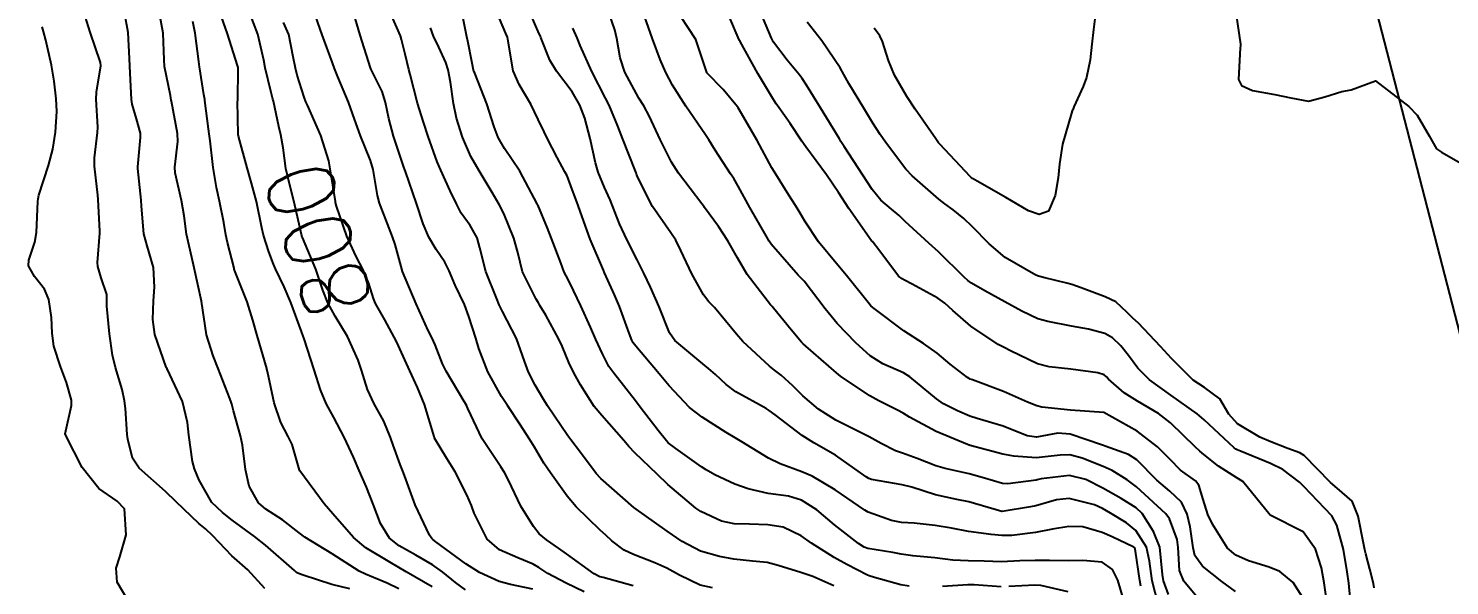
# Model space of a CAD drawing. Header units: metres. Extents: x 307586 to 320046, y 7427249 to 7434250.
# Drawn here: x 319282.7 to 319367.6, y 7427853.1 to 7427886.4 of the extents above; entities that cross this region are included whole.
import ezdxf
from ezdxf.enums import TextEntityAlignment as Align

# ---------------------------------------------------------------- set-up
doc = ezdxf.new("R2010")
doc.units = ezdxf.units.M
doc.header["$MEASUREMENT"] = 0
for name, color, linetype in [('Cotas', 45, 'Continuous'), ('Curvas de Nivel 1m', 11, 'Continuous'), ('Curvas de Nivel 5m', 15, 'Continuous'), ('Vias Secundárias', 230, 'Continuous')]:
    doc.layers.add(name, color=color, linetype=linetype)
doc.styles.add('Style-STANDARD', font='STANDARD.shx')

msp = doc.modelspace()

# ---------------------------------------------------------------- linework, layer by layer
at = {"layer": 'Curvas de Nivel 1m', "flags": 128}
for points, elevation in [([(319349.192, 7427853.073), (319349.134, 7427853.407), (319348.881, 7427855.17), (319348.835, 7427855.363), (319348.771, 7427855.412), (319347.477, 7427856.019), (319346.891, 7427856.285), (319345.732, 7427856.615), (319344.895, 7427856.642), (319343.904, 7427856.481), (319342.891, 7427856.29), (319341.49, 7427856.105), (319340.889, 7427856.102), (319340.24, 7427856.166), (319338.891, 7427856.35), (319337.882, 7427856.534), (319336.894, 7427856.698), (319335.637, 7427856.832), (319334.896, 7427856.886), (319334.302, 7427856.994), (319332.902, 7427857.499), (319332.708, 7427857.612), (319330.921, 7427858.836), (319329.542, 7427859.644), (319328.935, 7427859.906), (319327.644, 7427860.374), (319326.943, 7427860.724), (319325.347, 7427861.696), (319324.956, 7427861.931), (319324.408, 7427862.261), (319322.974, 7427863.162), (319322.228, 7427863.738), (319320.996, 7427865.034), (319320.406, 7427865.756), (319319.019, 7427867.408), (319318.858, 7427867.61), (319318.77, 7427867.774), (319318.612, 7427868.194), (319318.046, 7427869.785), (319317.748, 7427870.478), (319317.138, 7427871.799), (319317.075, 7427871.947), (319316.288, 7427873.808), (319315.8, 7427875.129), (319315.559, 7427875.816), (319315.135, 7427876.978), (319314.9, 7427877.583), (319314.778, 7427877.825), (319314.304, 7427878.684), (319313.722, 7427879.842), (319313.544, 7427880.212), (319313.184, 7427880.958), (319312.732, 7427881.855), (319312.033, 7427883.039), (319311.673, 7427883.865), (319311.372, 7427885.738), (319311.337, 7427885.869), (319311.245, 7427886.089), (319310.484, 7427887.878)], 807), ([(319350.233, 7427852.005), (319349.876, 7427853.4), (319349.709, 7427854.567), (319349.537, 7427855.403), (319348.893, 7427856.408), (319348.335, 7427856.856), (319347.378, 7427857.433), (319346.907, 7427857.711), (319346.415, 7427857.94), (319344.916, 7427858.309), (319344.159, 7427858.227), (319342.909, 7427857.869), (319342.595, 7427857.805), (319340.903, 7427857.53), (319340.877, 7427857.537), (319338.912, 7427858.105), (319338.195, 7427858.259), (319336.918, 7427858.536), (319335.517, 7427858.982), (319334.926, 7427859.135), (319333.089, 7427859.449), (319332.931, 7427859.507), (319332.773, 7427859.612), (319330.946, 7427860.909), (319329.66, 7427861.643), (319328.959, 7427862.069), (319327.341, 7427863.311), (319326.981, 7427863.575), (319326.801, 7427863.682), (319324.993, 7427864.68), (319324.402, 7427865.114), (319323.765, 7427865.719), (319323.361, 7427866.079), (319323.009, 7427866.354), (319321.35, 7427867.747), (319321.03, 7427868.211), (319320.409, 7427869.756), (319319.889, 7427870.937), (319319.489, 7427871.766), (319319.085, 7427872.564), (319318.476, 7427873.779), (319318.047, 7427874.72), (319317.627, 7427875.792), (319317.479, 7427876.147), (319317.134, 7427876.897), (319316.763, 7427877.804), (319316.606, 7427878.351), (319316.287, 7427879.809), (319315.972, 7427881.025), (319315.667, 7427881.815), (319315.205, 7427882.597), (319314.265, 7427883.834), (319313.878, 7427884.489), (319313.344, 7427885.848), (319313.316, 7427885.921), (319313.245, 7427886.059), (319312.455, 7427887.858)], 808), ([(319354.854, 7427852.757), (319354.042, 7427853.348), (319352.872, 7427854.276), (319352.414, 7427854.903), (319352.316, 7427855.369), (319352.144, 7427856.614), (319351.958, 7427857.374), (319351.631, 7427858.097), (319350.923, 7427858.754), (319350.158, 7427859.398), (319348.945, 7427860.616), (319348.464, 7427860.933), (319347.064, 7427861.438), (319346.953, 7427861.473), (319346.902, 7427861.492), (319344.963, 7427862.15), (319344.229, 7427862.206), (319342.96, 7427861.969), (319342.407, 7427862.05), (319340.97, 7427862.629), (319339.403, 7427863.099), (319338.978, 7427863.232), (319338.246, 7427863.541), (319337.404, 7427863.971), (319336.99, 7427864.256), (319335.384, 7427865.576), (319335.005, 7427865.812), (319333.768, 7427866.356), (319333.015, 7427866.837), (319332.152, 7427867.619), (319331.04, 7427868.77), (319330.328, 7427869.637), (319329.069, 7427871.284), (319328.897, 7427871.479), (319328.724, 7427871.655), (319327.1, 7427873.509), (319326.983, 7427873.681), (319326.797, 7427873.992), (319325.835, 7427875.693), (319325.136, 7427876.962), (319324.862, 7427877.426), (319324.675, 7427877.707), (319323.764, 7427879.121), (319323.377, 7427879.727), (319323.295, 7427879.849), (319323.176, 7427880.029), (319321.996, 7427881.742), (319321.212, 7427882.991), (319320.799, 7427883.754), (319320.46, 7427884.529), (319320.006, 7427885.762), (319319.303, 7427887.729)], 811), ([(319358.85, 7427852.411), (319358.29, 7427853.299), (319357.505, 7427853.946), (319356.872, 7427854.209), (319355.625, 7427854.583), (319354.879, 7427854.931), (319354.381, 7427855.345), (319353.481, 7427856.777), (319353.203, 7427857.357), (319352.922, 7427858.261), (319352.664, 7427859.099), (319352.453, 7427859.367), (319351.565, 7427860.01), (319350.945, 7427860.633), (319350.195, 7427861.398), (319348.967, 7427862.324), (319346.983, 7427863.44), (319344.984, 7427863.578), (319343.271, 7427863.771), (319342.986, 7427863.841), (319342.423, 7427864.061), (319340.995, 7427864.694), (319339.134, 7427865.396), (319339.002, 7427865.443), (319338.942, 7427865.471), (319338.844, 7427865.532), (319337.796, 7427866.333), (319337.017, 7427866.992), (319336.204, 7427867.568), (319335.034, 7427868.322), (319333.33, 7427869.606), (319333.17, 7427869.724), (319333.055, 7427869.827), (319331.596, 7427871.625), (319331.082, 7427872.248), (319329.935, 7427873.642), (319329.115, 7427874.868), (319328.829, 7427875.364), (319328.652, 7427875.657), (319328.058, 7427876.592), (319327.376, 7427877.677), (319327.149, 7427878.07), (319326.255, 7427879.689), (319325.191, 7427881.544), (319325.134, 7427881.643), (319325.096, 7427881.701), (319324.242, 7427882.748), (319323.264, 7427883.729), (319323.249, 7427883.755), (319323.224, 7427883.873), (319322.595, 7427885.736), (319321.263, 7427887.75)], 812), ([(319361.708, 7427852.399), (319361.627, 7427853.259), (319361.533, 7427853.923), (319361.298, 7427855.264), (319360.905, 7427856.724), (319360.598, 7427857.273), (319358.93, 7427859.029), (319358.8, 7427859.161), (319358.672, 7427859.294), (319357.68, 7427860.048), (319356.944, 7427860.396), (319355.156, 7427861.133), (319354.952, 7427861.216), (319354.87, 7427861.259), (319354.775, 7427861.343), (319352.978, 7427863.019), (319352.556, 7427863.374), (319350.994, 7427864.481), (319349.704, 7427865.403), (319349.013, 7427866.098), (319348.462, 7427866.856), (319347.993, 7427867.426), (319347.5, 7427867.903), (319347.034, 7427868.176), (319346.067, 7427868.42), (319345.04, 7427868.61), (319343.642, 7427868.883), (319343.046, 7427869.048), (319342.08, 7427869.5), (319341.058, 7427870.058), (319339.879, 7427870.707), (319339.069, 7427871.172), (319338.862, 7427871.325), (319338.642, 7427871.536), (319337.095, 7427873.052), (319336.518, 7427873.566), (319335.116, 7427874.853), (319334.744, 7427875.211), (319334.297, 7427875.592), (319333.664, 7427876.137), (319333.135, 7427876.77), (319332.581, 7427877.616), (319331.461, 7427879.335), (319331.271, 7427879.629), (319331.175, 7427879.789), (319330.044, 7427881.641), (319329.213, 7427882.991), (319328.953, 7427883.388), (319328.75, 7427883.657), (319328.061, 7427884.498), (319327.242, 7427885.561), (319327.171, 7427885.681), (319327.113, 7427885.812), (319326.326, 7427887.689)], 814), ([(319301.913, 7427852.908), (319300.845, 7427853.169), (319299.134, 7427853.723), (319298.851, 7427853.826), (319298.735, 7427853.895), (319298.609, 7427854.014), (319296.875, 7427855.528), (319296.215, 7427856.047), (319294.893, 7427857.027), (319294.302, 7427857.474), (319293.68, 7427858.078), (319292.923, 7427859.399), (319292.633, 7427860.093), (319292.516, 7427860.516), (319292.294, 7427862.097), (319292.211, 7427862.847), (319291.915, 7427864.101), (319291.002, 7427866.052), (319290.974, 7427866.11), (319290.953, 7427866.161), (319290.276, 7427868.117), (319290.145, 7427869.01), (319290.179, 7427870.119), (319290.246, 7427870.933), (319290.182, 7427872.119), (319289.807, 7427873.402), (319289.615, 7427874.125), (319289.48, 7427875.764), (319289.453, 7427876.127), (319289.25, 7427878.021), (319289.245, 7427878.129), (319289.416, 7427879.881), (319289.403, 7427880.128), (319289.182, 7427880.989), (319288.922, 7427881.866), (319288.875, 7427882.135), (319288.789, 7427883.716), (319288.773, 7427884.137), (319288.755, 7427884.602), (319288.665, 7427886.139), (319288.451, 7427887.344)], 796), ([(319304.843, 7427852.926), (319304.149, 7427853.254), (319302.851, 7427853.789), (319302.488, 7427853.974), (319300.868, 7427855.01), (319299.229, 7427856.007), (319298.885, 7427856.252), (319297.896, 7427857.028), (319296.899, 7427857.67), (319296.455, 7427858.044), (319295.912, 7427859.056), (319295.68, 7427860.053), (319295.512, 7427861.49), (319295.383, 7427862.056), (319294.968, 7427863.55), (319294.866, 7427863.956), (319294.832, 7427864.062), (319294.749, 7427864.291), (319294.057, 7427866.074), (319293.76, 7427866.828), (319293.364, 7427868.085), (319293.053, 7427870.09), (319292.626, 7427872.094), (319292.472, 7427872.703), (319292.158, 7427874.099), (319292.019, 7427875.191), (319291.866, 7427876.103), (319291.488, 7427877.758), (319291.464, 7427878.107), (319291.637, 7427879.634), (319291.62, 7427880.106), (319291.266, 7427882.036), (319291.251, 7427882.109), (319291.196, 7427882.377), (319290.852, 7427884.114), (319290.825, 7427884.508), (319290.765, 7427886.115), (319290.532, 7427887.394)], 797), ([(319306.844, 7427853.035), (319305.284, 7427853.936), (319304.857, 7427854.183), (319304.304, 7427854.506), (319302.874, 7427855.364), (319302.144, 7427855.977), (319300.897, 7427857.393), (319300.384, 7427857.995), (319298.932, 7427859.96), (319298.911, 7427860.01), (319298.467, 7427861.537), (319298.24, 7427862.021), (319297.794, 7427862.86), (319297.408, 7427864.033), (319297.001, 7427865.903), (319296.971, 7427866.04), (319296.958, 7427866.086), (319296.377, 7427868.046), (319296.128, 7427868.958), (319295.781, 7427870.053), (319295.071, 7427871.858), (319295.017, 7427872.006), (319295, 7427872.061), (319294.619, 7427873.598), (319294.518, 7427874.069), (319294.387, 7427874.788), (319294.134, 7427876.075), (319293.951, 7427876.897), (319293.747, 7427878.081), (319293.568, 7427879.683), (319293.521, 7427880.085), (319293.483, 7427880.392), (319293.257, 7427882.089), (319293.248, 7427882.144), (319293.196, 7427882.443), (319292.928, 7427884.093), (319292.89, 7427884.422), (319292.673, 7427886.096), (319292.535, 7427886.812)], 798), ([(319308.843, 7427852.861), (319308.241, 7427853.293), (319307.481, 7427853.911), (319306.859, 7427854.346), (319305.867, 7427854.931), (319304.876, 7427855.493), (319304.301, 7427855.949), (319303.76, 7427856.825), (319303.325, 7427857.964), (319302.918, 7427858.984), (319302.483, 7427859.975), (319302.141, 7427860.778), (319301.591, 7427861.984), (319300.964, 7427863.145), (319300.502, 7427863.995), (319300.175, 7427864.808), (319299.784, 7427866.002), (319299.186, 7427867.843), (319299.13, 7427868.009), (319299.027, 7427868.288), (319298.393, 7427870.02), (319297.994, 7427870.957), (319297.471, 7427872.034), (319297.351, 7427872.311), (319297.083, 7427873.044), (319296.764, 7427874.043), (319296.659, 7427874.484), (319296.336, 7427876.048), (319296.048, 7427877.137), (319295.777, 7427878.054), (319295.269, 7427879.961), (319295.252, 7427880.059), (319295.217, 7427882.036), (319295.219, 7427882.06), (319295.249, 7427884.023), (319295.245, 7427884.06), (319295.215, 7427884.183), (319294.615, 7427886.069), (319294.252, 7427887.074)], 799), ([(319318.853, 7427853.104), (319317.062, 7427853.595), (319316.861, 7427853.641), (319316.514, 7427853.803), (319314.875, 7427855.012), (319314.401, 7427855.35), (319313.678, 7427855.838), (319313.241, 7427856.199), (319312.891, 7427856.632), (319312.145, 7427857.858), (319311.394, 7427859.397), (319311.157, 7427859.868), (319310.936, 7427860.204), (319309.821, 7427861.881), (319308.971, 7427863.687), (319308.918, 7427863.836), (319308.89, 7427863.891), (319308.764, 7427864.105), (319307.671, 7427865.91), (319307.457, 7427866.362), (319307.019, 7427867.483), (319306.814, 7427867.922), (319306.604, 7427868.35), (319305.895, 7427869.932), (319305.072, 7427871.866), (319305.056, 7427871.924), (319305.049, 7427871.94), (319304.624, 7427873.483), (319304.479, 7427873.949), (319304.081, 7427874.983), (319303.695, 7427875.961), (319303.578, 7427876.414), (319303.311, 7427877.967), (319303.151, 7427878.51), (319302.55, 7427879.976), (319302.191, 7427880.971), (319301.848, 7427881.983), (319301.208, 7427883.503), (319301.004, 7427883.992), (319300.88, 7427884.332), (319300.276, 7427886), (319299.727, 7427887.536)], 802), ([(319323.594, 7427852.977), (319322.854, 7427853.141), (319321.63, 7427853.742), (319320.867, 7427854.156), (319320.154, 7427854.473), (319318.875, 7427854.972), (319318.323, 7427855.224), (319317.579, 7427855.79), (319317.221, 7427856.13), (319316.889, 7427856.425), (319315.45, 7427857.815), (319314.913, 7427858.46), (319313.921, 7427859.835), (319313.52, 7427860.423), (319312.948, 7427861.37), (319312.663, 7427861.853), (319312.075, 7427862.75), (319311.336, 7427863.866), (319310.988, 7427864.395), (319310.162, 7427865.878), (319309.626, 7427867.275), (319309.443, 7427867.886), (319309.042, 7427869.179), (319308.771, 7427869.894), (319308.216, 7427871.054), (319307.854, 7427871.908), (319307.601, 7427872.433), (319307.086, 7427873.181), (319306.641, 7427873.925), (319306.313, 7427874.719), (319305.903, 7427875.932), (319305.246, 7427877.835), (319305.207, 7427877.939), (319305.145, 7427878.098), (319304.528, 7427879.95), (319304.247, 7427881.018), (319304.06, 7427881.957), (319303.858, 7427882.616), (319303.212, 7427883.897), (319303.173, 7427883.97), (319303.148, 7427884.037), (319302.547, 7427885.977), (319302.231, 7427887.002)], 803), ([(319330.855, 7427853.1), (319329.587, 7427853.643), (319328.865, 7427853.887), (319327.515, 7427854.316), (319326.871, 7427854.483), (319325.994, 7427854.566), (319324.873, 7427854.698), (319324.01, 7427854.848), (319322.877, 7427855.171), (319321.782, 7427855.741), (319320.889, 7427856.354), (319318.903, 7427857.77), (319316.928, 7427859.498), (319316.65, 7427859.803), (319315.698, 7427861.06), (319315.136, 7427861.818), (319314.957, 7427862.062), (319313.732, 7427863.839), (319313.447, 7427864.303), (319312.995, 7427865.076), (319312.595, 7427865.854), (319312.357, 7427866.509), (319311.89, 7427867.861), (319311.047, 7427869.474), (319310.851, 7427869.872), (319310.699, 7427870.232), (319310.057, 7427871.88), (319309.698, 7427873.279), (319309.529, 7427873.886), (319309.11, 7427874.624), (319308.577, 7427875.36), (319308.287, 7427875.903), (319307.918, 7427876.696), (319307.359, 7427877.917), (319307.15, 7427878.424), (319306.603, 7427879.926), (319306.319, 7427880.791), (319305.974, 7427881.932), (319305.522, 7427883.633), (319305.448, 7427883.938), (319305.232, 7427884.847), (319305.015, 7427885.719), (319304.941, 7427885.945), (319304.43, 7427887.128)], 804), ([(319348.241, 7427852.02), (319347.811, 7427853.426), (319347.503, 7427854.064), (319346.874, 7427854.506), (319345.72, 7427854.606), (319344.874, 7427854.59), (319343.742, 7427854.604), (319342.874, 7427854.611), (319341.96, 7427854.58), (319340.873, 7427854.535), (319339.831, 7427854.563), (319338.873, 7427854.586), (319337.957, 7427854.627), (319336.875, 7427854.758), (319335.561, 7427854.888), (319334.877, 7427854.977), (319334.369, 7427855.077), (319332.88, 7427855.318), (319332.666, 7427855.397), (319332.324, 7427855.616), (319330.894, 7427856.748), (319329.823, 7427857.641), (319328.911, 7427858.222), (319328.128, 7427858.448), (319326.917, 7427858.606), (319325.72, 7427858.893), (319324.925, 7427859.166), (319323.733, 7427859.718), (319323.225, 7427860.015), (319322.938, 7427860.212), (319321.398, 7427861.296), (319320.952, 7427861.643), (319320.842, 7427861.751), (319320.35, 7427862.369), (319319.274, 7427863.767), (319318.987, 7427864.153), (319318.283, 7427865.068), (319317.689, 7427865.79), (319317.402, 7427866.189), (319317.014, 7427866.946), (319316.632, 7427867.804), (319316.302, 7427868.539), (319315.725, 7427869.813), (319315.067, 7427871.197), (319314.852, 7427871.604), (319314.739, 7427871.825), (319314.522, 7427872.388), (319313.97, 7427873.837), (319313.726, 7427874.458), (319313.15, 7427875.85), (319313.142, 7427875.868), (319313.124, 7427875.911), (319312.074, 7427877.861), (319311.163, 7427879.213), (319310.781, 7427879.874), (319310.554, 7427880.502), (319310.117, 7427881.881), (319309.384, 7427883.725), (319309.321, 7427883.889), (319309.227, 7427884.323), (319308.977, 7427885.63), (319308.921, 7427885.895), (319308.635, 7427887.278)], 806), ([(319360.369, 7427851.745), (319360.146, 7427853.277), (319359.982, 7427854.169), (319359.638, 7427855.282), (319358.898, 7427856.322), (319356.913, 7427857.32), (319355.285, 7427859.336), (319354.935, 7427859.542), (319353.834, 7427860.243), (319352.949, 7427860.932), (319352.711, 7427861.133), (319352.462, 7427861.375), (319350.975, 7427862.83), (319350.239, 7427863.397), (319348.99, 7427864.12), (319348.189, 7427864.616), (319347.267, 7427865.436), (319347.144, 7427865.577), (319347.006, 7427865.703), (319346.63, 7427865.82), (319345.009, 7427866.044), (319343.714, 7427866.184), (319343.012, 7427866.355), (319341.396, 7427867.129), (319341.021, 7427867.326), (319340.676, 7427867.513), (319339.039, 7427868.607), (319337.95, 7427869.547), (319337.476, 7427869.972), (319337.06, 7427870.28), (319335.523, 7427871.121), (319335.071, 7427871.35), (319334.922, 7427871.432), (319334.717, 7427871.585), (319333.535, 7427873.165), (319333.194, 7427873.609), (319333.149, 7427873.655), (319333.104, 7427873.709), (319331.752, 7427875.624), (319331.133, 7427876.59), (319330.413, 7427877.637), (319329.168, 7427879.318), (319328.936, 7427879.654), (319328.227, 7427880.708), (319327.556, 7427881.675), (319327.404, 7427881.885), (319327.201, 7427882.195), (319326.312, 7427883.689), (319325.242, 7427885.606), (319325.21, 7427885.668), (319325.192, 7427885.701), (319324.616, 7427887.069)], 813), ([(319346.504, 7427887.448), (319346.373, 7427886.332), (319346.271, 7427885.45), (319346.166, 7427884.518), (319345.955, 7427883.453), (319345.744, 7427882.926), (319345.197, 7427881.714), (319345.121, 7427881.534), (319345.096, 7427881.461), (319345.055, 7427881.326), (319344.511, 7427879.47), (319344.328, 7427878.3), (319344.244, 7427877.473), (319344.073, 7427876.417), (319343.683, 7427875.482), (319343.121, 7427875.265), (319342.488, 7427875.496), (319341.131, 7427876.286), (319339.404, 7427877.264), (319339.142, 7427877.428), (319339.079, 7427877.467), (319339.011, 7427877.532), (319337.172, 7427879.485), (319337.11, 7427879.561), (319336.942, 7427879.796), (319335.709, 7427881.575), (319335.204, 7427882.329), (319334.462, 7427883.591), (319334.108, 7427884.473), (319333.761, 7427885.602), (319333.588, 7427885.946), (319333.251, 7427886.409)], 816), ([(319288.707, 7427852.132), (319288.015, 7427853.313), (319287.957, 7427854.143), (319288.181, 7427854.822), (319288.549, 7427856.135), (319288.447, 7427857.685), (319288.01, 7427858.143), (319286.914, 7427858.916), (319285.919, 7427860.17), (319284.952, 7427862.069), (319284.914, 7427862.142), (319284.916, 7427862.181), (319284.955, 7427862.355), (319285.288, 7427863.858), (319285.283, 7427864.177), (319284.989, 7427865.243), (319284.631, 7427866.186), (319284.232, 7427867.408), (319284.142, 7427868.193), (319284.099, 7427869.132), (319283.936, 7427870.197), (319283.669, 7427870.811), (319283.067, 7427871.58), (319282.713, 7427872.214), (319282.734, 7427872.556), (319283.087, 7427873.621), (319283.203, 7427874.208), (319283.283, 7427876.045), (319283.29, 7427876.207), (319283.339, 7427876.42), (319283.922, 7427878.198), (319284.182, 7427879.17), (319284.331, 7427880.193), (319284.41, 7427881.417), (319284.377, 7427882.192), (319284.247, 7427883.238), (319284.095, 7427884.197), (319283.756, 7427885.682), (319283.616, 7427886.204), (319283.532, 7427886.492)], 794), ([(319315.918, 7427852.738), (319314.855, 7427853.263), (319313.762, 7427853.837), (319313.213, 7427854.191), (319312.868, 7427854.392), (319311.958, 7427854.774), (319310.874, 7427855.254), (319310.132, 7427855.878), (319309.356, 7427857.428), (319309.189, 7427857.887), (319308.912, 7427858.521), (319308.208, 7427859.901), (319307.727, 7427860.694), (319306.983, 7427861.92), (319306.974, 7427861.941), (319306.954, 7427862.009), (319306.387, 7427863.926), (319305.972, 7427864.947), (319305.513, 7427865.935), (319305.014, 7427867.041), (319304.724, 7427867.648), (319304.572, 7427867.947), (319304.009, 7427868.985), (319303.456, 7427869.964), (319303.339, 7427870.249), (319303.065, 7427871.16), (319302.719, 7427871.974), (319302.302, 7427872.757), (319301.744, 7427873.983), (319301.12, 7427875.773), (319301.069, 7427875.991), (319301.059, 7427876.055), (319300.755, 7427877.994), (319300.662, 7427878.483), (319300.19, 7427880), (319299.4, 7427881.799), (319299.298, 7427882.009), (319299.196, 7427882.286), (319298.78, 7427883.588), (319298.672, 7427884.018), (319298.542, 7427884.701), (319298.282, 7427886.024), (319297.964, 7427886.744)], 801), ([(319350.851, 7427852.571), (319350.541, 7427853.393), (319350.494, 7427853.767), (319350.333, 7427855.396), (319349.957, 7427856.335), (319349.263, 7427857.406), (319348.908, 7427857.757), (319348.024, 7427858.315), (319346.925, 7427858.935), (319345.909, 7427859.45), (319344.935, 7427859.683), (319343.232, 7427859.486), (319343.001, 7427859.42), (319342.932, 7427859.404), (319341.238, 7427859.197), (319340.928, 7427859.212), (319339.857, 7427859.521), (319338.936, 7427859.788), (319337.492, 7427860.106), (319336.94, 7427860.262), (319335.817, 7427860.698), (319334.947, 7427861.012), (319334.528, 7427861.166), (319333.68, 7427861.599), (319332.959, 7427861.995), (319332.232, 7427862.349), (319330.973, 7427862.998), (319329.929, 7427863.641), (319328.991, 7427864.442), (319328.388, 7427865.05), (319327.705, 7427865.669), (319327.31, 7427865.98), (319327.008, 7427866.221), (319325.402, 7427867.696), (319325.029, 7427868.119), (319323.714, 7427869.72), (319323.385, 7427870.054), (319323.06, 7427870.473), (319322.357, 7427871.737), (319321.708, 7427873.129), (319321.411, 7427873.747), (319321.107, 7427874.181), (319320.005, 7427875.761), (319319.14, 7427877.48), (319319.06, 7427877.689), (319319.03, 7427877.772), (319318.96, 7427877.959), (319318.244, 7427879.784), (319317.946, 7427880.554), (319317.418, 7427881.797), (319317.199, 7427882.224), (319316.387, 7427883.808), (319315.682, 7427885.372), (319315.502, 7427885.817), (319315.249, 7427886.396)], 809)]:
    msp.add_lwpolyline(points, dxfattribs=dict(at, elevation=elevation))
at = {"layer": 'Curvas de Nivel 5m', "flags": 128}
for points, elevation in [([(319352.844, 7427852.07), (319351.764, 7427853.376), (319351.504, 7427854.016), (319351.426, 7427855.382), (319351.361, 7427855.854), (319350.9, 7427857.096), (319350.695, 7427857.392), (319348.927, 7427859.002), (319348.385, 7427859.418), (319347.485, 7427859.978), (319346.941, 7427860.224), (319345.686, 7427860.712), (319344.947, 7427860.915), (319344.37, 7427860.892), (319342.945, 7427860.731), (319341.605, 7427860.844), (319340.947, 7427860.964), (319338.999, 7427861.483), (319338.953, 7427861.495), (319338.926, 7427861.504), (319338.835, 7427861.532), (319336.964, 7427862.31), (319335.375, 7427863.178), (319334.98, 7427863.407), (319334.648, 7427863.585), (319333.535, 7427864.148), (319332.991, 7427864.443), (319331.239, 7427865.628), (319331.005, 7427865.816), (319329.638, 7427867.022), (319329.022, 7427867.557), (319328.97, 7427867.599), (319328.905, 7427867.652), (319328.301, 7427868.394), (319327.249, 7427869.677), (319327.156, 7427869.78), (319327.055, 7427869.886), (319325.675, 7427871.694), (319325.088, 7427872.677), (319324.52, 7427873.709), (319323.958, 7427874.564), (319323.122, 7427875.686), (319323.09, 7427875.73), (319322.948, 7427875.909), (319321.559, 7427877.746), (319321.153, 7427878.393), (319320.475, 7427879.757), (319319.83, 7427881.12), (319319.485, 7427881.767), (319319.2, 7427882.229), (319318.355, 7427883.783), (319318.078, 7427884.633), (319317.879, 7427885.79), (319317.756, 7427886.3), (319317.262, 7427887.734)], 810), ([(319296.842, 7427852.942), (319295.827, 7427854.05), (319294.865, 7427854.884), (319293.737, 7427856.077), (319293.293, 7427856.49), (319292.89, 7427856.813), (319291.543, 7427858.104), (319290.912, 7427858.734), (319289.337, 7427860.126), (319288.939, 7427860.728), (319288.662, 7427861.846), (319288.619, 7427862.135), (319288.516, 7427863.684), (319288.462, 7427864.138), (319288.31, 7427864.813), (319287.921, 7427866.146), (319287.739, 7427866.878), (319287.549, 7427868.152), (319287.397, 7427869.806), (319287.402, 7427870.155), (319287.394, 7427870.493), (319287.066, 7427871.486), (319286.853, 7427872.162), (319286.836, 7427872.402), (319286.984, 7427874.161), (319286.985, 7427874.27), (319286.89, 7427876.162), (319286.862, 7427876.427), (319286.656, 7427878.165), (319286.66, 7427878.655), (319286.842, 7427880.163), (319286.857, 7427880.482), (319286.768, 7427882.164), (319286.781, 7427882.58), (319287.04, 7427884.162), (319287.024, 7427884.354), (319286.397, 7427886.168), (319285.997, 7427887.431)], 795), ([(319312.849, 7427852.89), (319311.533, 7427853.176), (319310.848, 7427853.355), (319309.671, 7427853.882), (319308.861, 7427854.4), (319307.067, 7427855.73), (319306.882, 7427855.866), (319306.822, 7427855.921), (319306.677, 7427856.131), (319305.831, 7427857.931), (319305.182, 7427859.684), (319305.09, 7427859.938), (319304.937, 7427860.346), (319304.506, 7427861.504), (319304.345, 7427861.949), (319303.945, 7427862.937), (319303.385, 7427863.964), (319302.986, 7427864.821), (319302.617, 7427865.974), (319302.413, 7427866.572), (319301.777, 7427867.982), (319301.041, 7427869.212), (319300.607, 7427869.994), (319300.303, 7427870.755), (319299.881, 7427872.002), (319299.092, 7427873.907), (319299.058, 7427873.976), (319299.05, 7427874.011), (319299.031, 7427874.074), (319298.596, 7427876.018), (319298.3, 7427877.188), (319298.1, 7427878.026), (319297.935, 7427879.255), (319297.806, 7427880.03), (319297.678, 7427880.532), (319297.356, 7427882.038), (319297.325, 7427882.169), (319297.199, 7427882.647), (319296.864, 7427884.043), (319296.777, 7427884.487), (319296.426, 7427886.048), (319295.911, 7427887.399)], 800), ([(319354.861, 7427887.346), (319355.146, 7427885.44), (319355.144, 7427885.341), (319355.126, 7427885.226), (319355.028, 7427883.343), (319355.217, 7427882.976), (319355.865, 7427882.682), (319357.21, 7427882.445), (319358.148, 7427882.247), (319359.204, 7427882.047), (319360.193, 7427882.295), (319361.213, 7427882.614), (319361.764, 7427882.716), (319363.223, 7427883.25), (319365.2, 7427881.721), (319365.71, 7427881.215), (319366.42, 7427879.968), (319366.856, 7427879.203), (319367.171, 7427879.004), (319368.315, 7427878.333)], 815), ([(319335.347, 7427853.083), (319334.857, 7427853.154), (319333.269, 7427853.596), (319332.957, 7427853.692), (319332.864, 7427853.729), (319331.618, 7427854.37), (319330.875, 7427854.791), (319329.517, 7427855.644), (319328.887, 7427856.078), (319327.816, 7427856.59), (319326.893, 7427856.734), (319325.806, 7427856.779), (319324.894, 7427856.799), (319324.134, 7427856.95), (319322.901, 7427857.529), (319322.6, 7427857.733), (319320.924, 7427859.152), (319320.284, 7427859.756), (319318.946, 7427861.044), (319318.591, 7427861.417), (319318.304, 7427861.78), (319316.975, 7427863.272), (319316.524, 7427863.805), (319315.698, 7427865.11), (319315.316, 7427865.817), (319315.009, 7427866.442), (319314.606, 7427867.413), (319314.419, 7427867.829), (319313.626, 7427869.259), (319313.285, 7427869.847), (319313.198, 7427869.992), (319313.057, 7427870.226), (319312.25, 7427871.858), (319311.954, 7427872.997), (319311.731, 7427873.864), (319311.118, 7427875.335), (319310.84, 7427875.873), (319310.423, 7427876.584), (319309.641, 7427877.885), (319309.156, 7427878.746), (319308.649, 7427879.898), (319308.301, 7427881.021), (319308.116, 7427881.906), (319307.939, 7427883.182), (319307.797, 7427883.911), (319307.663, 7427884.35), (319307.236, 7427885.274), (319306.927, 7427885.923), (319306.752, 7427886.421)], 805), ([(319363.128, 7427852.968), (319363.095, 7427853.238), (319362.871, 7427854.083), (319362.639, 7427855.002), (319362.585, 7427855.244), (319362.496, 7427855.638), (319362.175, 7427857.251), (319361.819, 7427858.154), (319360.93, 7427858.933), (319360.519, 7427859.274), (319358.949, 7427860.885), (319358.7, 7427861.044), (319357.984, 7427861.305), (319356.959, 7427861.696), (319356.314, 7427861.975), (319354.974, 7427862.762), (319354.459, 7427863.348), (319353.905, 7427864.269), (319352.999, 7427864.939), (319352.315, 7427865.377), (319351.022, 7427866.669), (319350.367, 7427867.397), (319349.047, 7427868.787), (319348.719, 7427869.086), (319348.377, 7427869.42), (319347.691, 7427870.063), (319347.062, 7427870.352), (319345.623, 7427870.899), (319345.069, 7427871.095), (319344.778, 7427871.172), (319343.448, 7427871.484), (319343.074, 7427871.586), (319342.916, 7427871.651), (319341.091, 7427872.707), (319340.12, 7427873.52), (319339.113, 7427874.555), (319338.612, 7427875.032), (319337.969, 7427875.547), (319337.484, 7427875.912), (319337.129, 7427876.185), (319335.531, 7427877.576), (319335.149, 7427877.986), (319333.927, 7427879.599), (319333.618, 7427880.044), (319333.184, 7427880.727), (319332.639, 7427881.616), (319331.743, 7427883.097), (319331.451, 7427883.628), (319331.227, 7427884.041), (319330.119, 7427885.641), (319329.254, 7427886.77)], 815), ([(319340.856, 7427853.037), (319339.233, 7427853.151), (319338.857, 7427853.163), (319337.345, 7427853.063)], 805), ([(319344.852, 7427852.728), (319343.211, 7427853.123), (319342.858, 7427853.143), (319341.306, 7427853.054)], 805)]:
    msp.add_lwpolyline(points, dxfattribs=dict(at, elevation=elevation))
at = {"layer": 'Vias Secundárias'}
msp.add_lwpolyline([(319382.705, 7427656.685), (319378.668, 7427683.378), (319380.218, 7427699.171), (319382.389, 7427732.375), (319387.817, 7427779.53), (319383.938, 7427804.378), (319373.385, 7427848.414), (319358.651, 7427905.335), (319343.912, 7427957.171), (319334.457, 7427973.428), (319319.254, 7428020.579), (319311.493, 7428061.419)], dxfattribs=at)
msp.add_lwpolyline([(319382.705, 7427656.685), (319378.668, 7427683.378), (319380.218, 7427699.171), (319382.389, 7427732.375), (319387.817, 7427779.53), (319383.938, 7427804.378), (319373.385, 7427848.414), (319358.651, 7427905.335), (319343.912, 7427957.171), (319334.457, 7427973.428), (319319.254, 7428020.579), (319311.493, 7428061.419)], dxfattribs=at)

# ---------------------------------------------------------------- texts
at = {"layer": 'Cotas', "style": 'Style-STANDARD'}
msp.add_text('800', height=4, rotation=108.41207, dxfattribs=at).set_placement((319300.023, 7427873.759, 800), align=Align.MIDDLE_CENTER)

doc.saveas('drawing.dxf')
